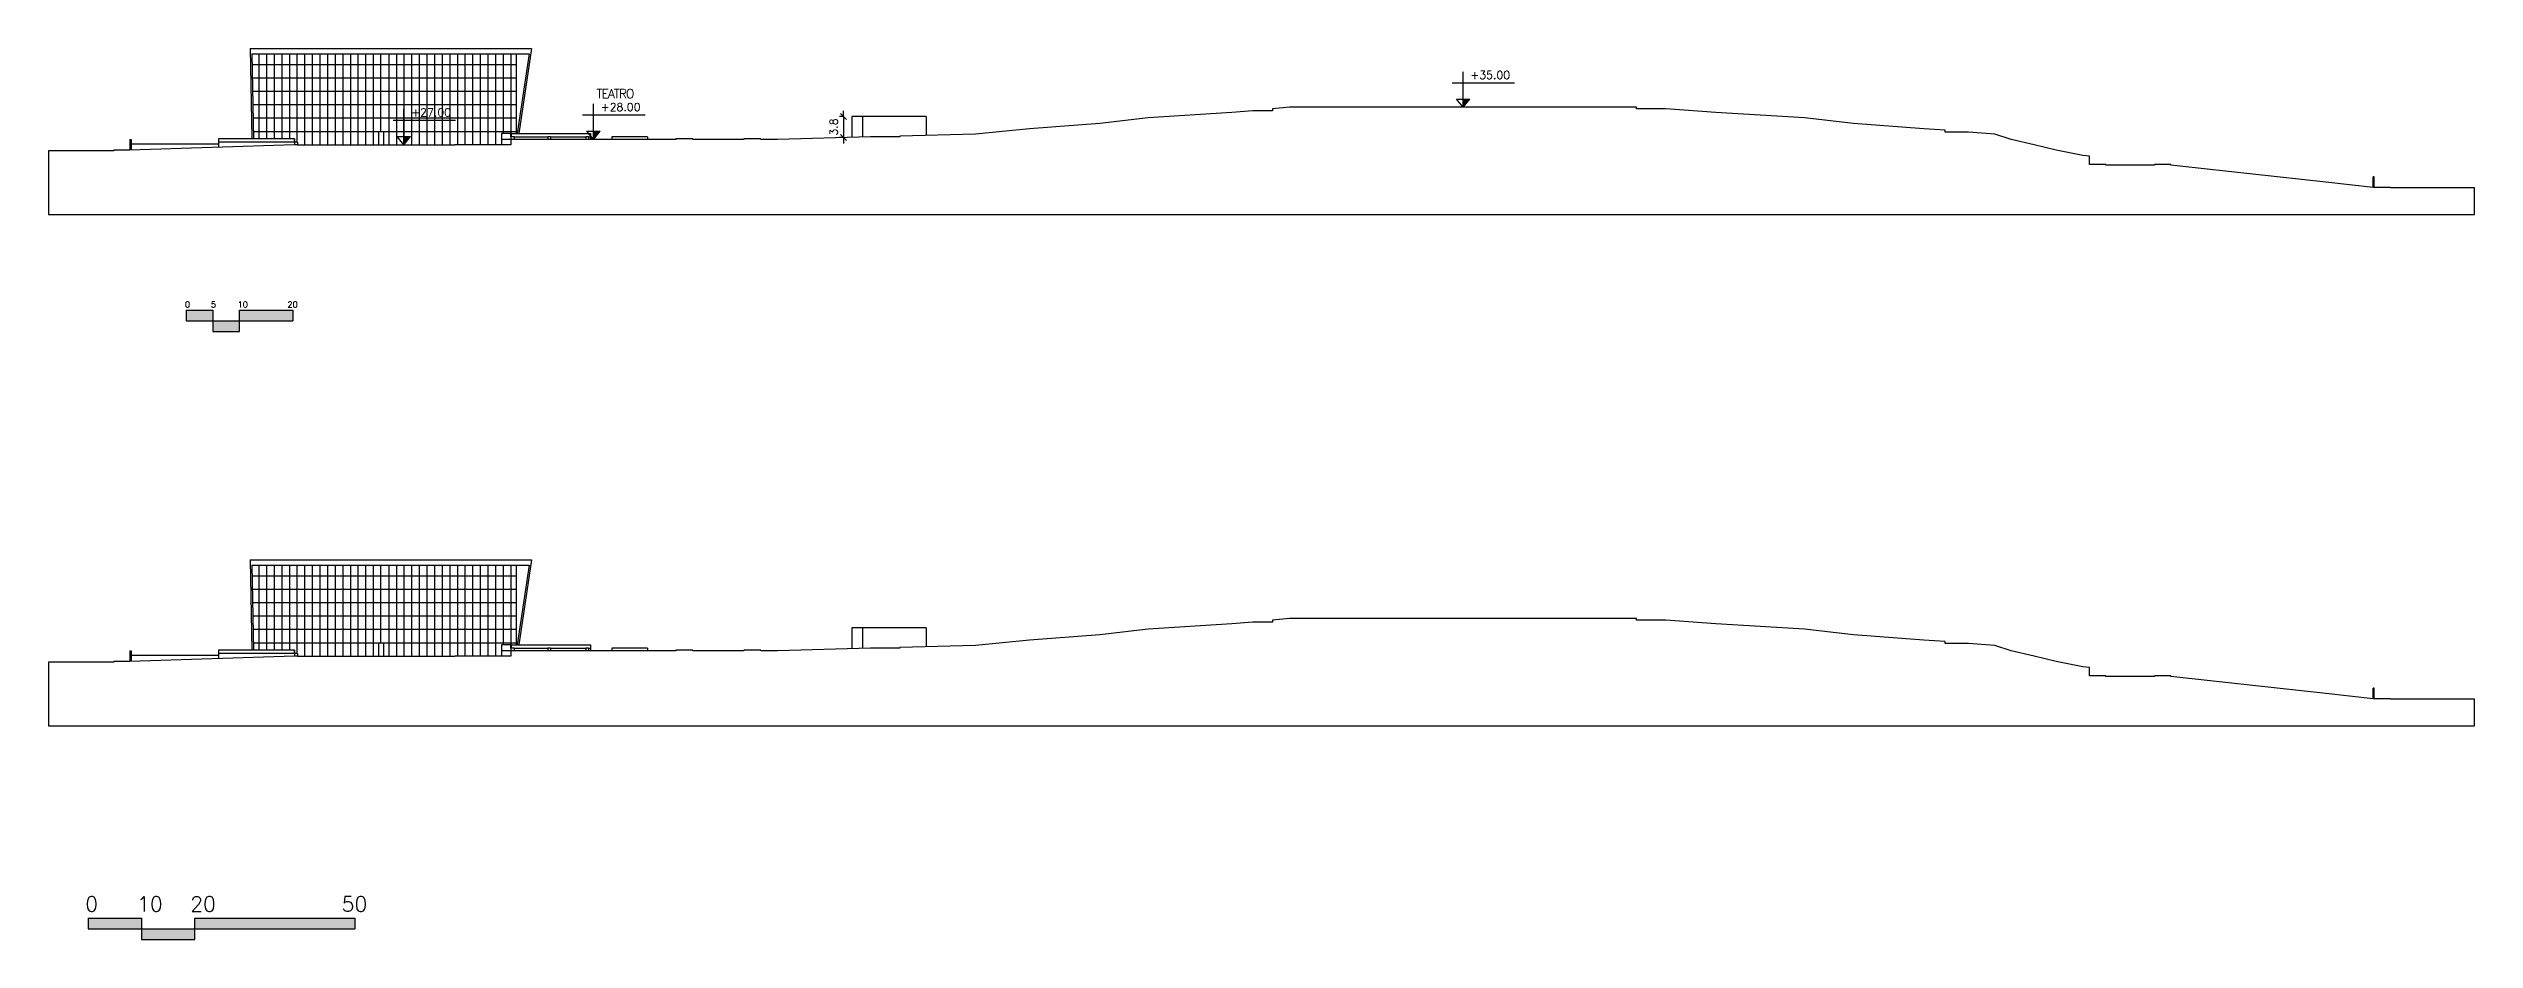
# Model space of a CAD drawing. Header units: millimetres. Extents: x 55520 to 96084, y -58491 to -49645.
# Drawn here: x 77312.2 to 77766.9, y -51292.6 to -51125.7 of the extents above; entities that cross this region are included whole.
import ezdxf
from ezdxf.enums import TextEntityAlignment as Align

# ---------------------------------------------------------------- set-up
doc = ezdxf.new("R2010")
doc.units = ezdxf.units.MM
doc.header["$PDMODE"] = 35
for name, color, linetype in [('05_Mobiliário', 1, 'Continuous'), ('Alvenaria Corte', 30, 'Continuous'), ('Alvenaria Vista', 40, 'Continuous'), ('ARQ-COTAS', 1, 'Continuous'), ('ARQ-SÍMBOLOS', 2, 'Continuous'), ('ARQ-TEXTO2', 2, 'Continuous'), ('Cinza', 9, 'Continuous'), ('Linha Fina', 100, 'Continuous'), ('Pilares', 181, 'Continuous'), ('Piso_Novo', 5, 'Continuous'), ('VPORTS', 7, 'Continuous')]:
    doc.layers.add(name, color=color, linetype=linetype)
doc.styles.add('ROMANS', font='romans.shx')
doc.styles.add('Romans_Anot', font='romans.shx')
doc.dimstyles.new('Escala 1-750', dxfattribs={"dimscale": 7.5, "dimtxt": 0.2, "dimasz": 0.15, "dimexe": 0.1, "dimexo": 0.2, "dimgap": 0.15, "dimtad": 1, "dimzin": 4, "dimdsep": 46, "dimtxsty": 'Romans_Anot', "dimblk": 'OBLIQUE', "dimcen": 0.25, "dimclrd": 256, "dimclre": 256, "dimclrt": 2, "dimadec": 0, "dimazin": 0, "dimtfac": 1, "dimtix": 1, "dimtmove": 2, "dimatfit": 3, "dimfxl": 1, "dimtfillclr": 256, "dimlwd": -1, "dimlwe": -1, "dimarcsym": 0})

# ---------------------------------------------------------------- blocks, each defined once
blk = doc.blocks.new('Escala')
at = {"layer": 'Linha Fina'}
h = blk.add_hatch(color=256, dxfattribs=at)
h.dxf.hatch_style = 1
h.paths.add_polyline_path([(40663.48, -39178.74), (40663.48, -39180.74), (40673.48, -39180.74), (40673.48, -39178.74)])
h.paths.add_polyline_path([(40663.48, -39182.74), (40663.48, -39180.74), (40658.48, -39180.74), (40658.48, -39182.74)])
h.paths.add_polyline_path([(40658.48, -39180.74), (40658.48, -39178.74), (40653.48, -39178.74), (40653.48, -39180.74)])
for p, q in [((40653.48, -39178.74), (40658.48, -39178.74)), ((40653.48, -39178.74), (40653.48, -39180.74)), ((40653.48, -39180.74), (40673.48, -39180.74)), ((40658.48, -39178.74), (40658.48, -39180.74)), ((40658.48, -39180.74), (40658.48, -39182.74)), ((40663.48, -39180.74), (40663.48, -39178.74)), ((40663.48, -39178.74), (40673.48, -39178.74)), ((40663.48, -39182.74), (40663.48, -39180.74)), ((40673.48, -39178.74), (40673.48, -39180.74)), ((40658.48, -39182.74), (40663.48, -39182.74))]:
    blk.add_line(p, q, dxfattribs=at)
at = {"layer": 'ARQ-TEXTO2', "attachment_point": 1, "style": 'ROMANS'}
for s, insert, char_height in [('0', (40653.28, -39177.13), 1.12), ('5', (40658.15, -39177.13), 1.12), ('10', (40663.14, -39177.13), 1.125), ('20', (40672.49, -39177.13), 1.125)]:
    blk.add_mtext(s, dxfattribs=dict(at, insert=insert, char_height=char_height))
blk = doc.blocks.new('Nível_Fachada')
at = {"layer": 'ARQ-SÍMBOLOS'}
h = blk.add_hatch(color=1, dxfattribs=at)
h.dxf.hatch_style = 1
h.paths.add_polyline_path([(0.167, 0.202), (0, 0.202), (0, 0)])
at = {"layer": 'ARQ-SÍMBOLOS', "color": 1}
for p, q in [((-0.271, 0.613), (1.29, 0.613)), ((0, 0), (0, 0.884)), ((-0.167, 0.202), (0.167, 0.202)), ((0, 0), (-0.167, 0.202)), ((0, 0), (0.167, 0.202))]:
    blk.add_line(p, q, dxfattribs=at)
at = {"layer": 'ARQ-TEXTO2', "style": 'ROMANS'}
blk.add_attdef('NIVEL-ACABADO', text='', height=0.2, dxfattribs=at).set_placement((0.182, 0.647), align=Align.BOTTOM_LEFT)
blk = doc.blocks.new('_Oblique')
at = {"color": 0, "linetype": 'ByBlock', "lineweight": -2}
blk.add_line((-0.5, -0.5), (0.5, 0.5), dxfattribs=at)
blk = doc.blocks.new('*D30')
at = {"layer": 'ARQ-COTAS', "transparency": 16777216}
for p, q in [((77461.24, -51138.48), (77460.48, -51138.48)), ((77461.23, -51138.48), (77461.23, -51137.36)), ((77461.23, -51138.48), (77461.23, -51142.36)), ((77461.24, -51142.36), (77460.48, -51142.36)), ((77461.23, -51142.36), (77461.23, -51143.48))]:
    blk.add_line(p, q, dxfattribs=at)
at = {"layer": 'Defpoints', "color": 0, "transparency": 16777216}
for p in [(77462.74, -51138.48), (77461.23, -51142.36), (77462.74, -51142.36)]:
    blk.add_point(p, dxfattribs=at)
at = {"layer": 'ARQ-COTAS', "transparency": 16777216, "xscale": 1.125, "yscale": 1.125, "zscale": 1.125}
for p, rotation in [((77461.23, -51138.48), 270), ((77461.23, -51142.36), 90)]:
    blk.add_blockref('_Oblique', p, dxfattribs=dict(at, rotation=rotation))
at = {"layer": 'ARQ-COTAS', "color": 2, "transparency": 16777216, "insert": (77459.36, -51140.42), "char_height": 1.5, "attachment_point": 5, "rotation": 90, "style": 'Romans_Anot'}
blk.add_mtext('3.8', dxfattribs=at)

msp = doc.modelspace()

# ---------------------------------------------------------------- hatches: boundary and pattern name
at = {"layer": 'Linha Fina'}
h = msp.add_hatch(color=256, dxfattribs=at)
h.dxf.hatch_style = 1
h.paths.add_polyline_path([(77369.6, -51288.575), (77339.6, -51288.575), (77339.6, -51290.575), (77369.6, -51290.575)])
h.paths.add_polyline_path([(77339.6, -51292.575), (77339.6, -51290.575), (77329.6, -51290.575), (77329.6, -51292.575)])
h.paths.add_polyline_path([(77329.6, -51290.575), (77329.6, -51288.575), (77319.6, -51288.575), (77319.6, -51290.575)])

# ---------------------------------------------------------------- linework, layer by layer
at = {"layer": '05_Mobiliário'}
for p, q in [((77349.994, -51125.732), (77350.3, -51142.632)), ((77349.994, -51125.732), (77402.727, -51125.732)), ((77350.312, -51126.732), (77350.6, -51142.632)), ((77350.312, -51126.732), (77402.273, -51126.732)), ((77402.273, -51126.732), (77400.031, -51141.632)), ((77402.727, -51125.732), (77400.335, -51141.632)), ((77344.065, -51142.632), (77344.065, -51144.203)), ((77358.274, -51142.632), (77344.065, -51142.632)), ((77358.274, -51143.232), (77344.065, -51143.232)), ((77397.097, -51141.632), (77397.097, -51143.732)), ((77398.868, -51141.632), (77397.097, -51141.632)), ((77398.868, -51142.732), (77397.097, -51142.732)), ((77406.267, -51142.232), (77412.914, -51142.232)), ((77417.751, -51142.232), (77417.751, -51142.732)), ((77424.45, -51142.232), (77424.45, -51142.732)), ((77349.994, -51221.496), (77350.3, -51238.396)), ((77349.994, -51221.496), (77402.727, -51221.496)), ((77350.312, -51222.496), (77350.6, -51238.396)), ((77350.312, -51222.496), (77402.273, -51222.496)), ((77402.273, -51222.496), (77400.031, -51237.396)), ((77402.727, -51221.496), (77400.335, -51237.396)), ((77344.065, -51238.396), (77344.065, -51239.967)), ((77358.274, -51238.396), (77344.065, -51238.396)), ((77358.274, -51238.996), (77344.065, -51238.996)), ((77397.097, -51237.396), (77397.097, -51239.496)), ((77398.868, -51237.396), (77397.097, -51237.396)), ((77398.868, -51238.496), (77397.097, -51238.496)), ((77406.267, -51237.996), (77412.914, -51237.996)), ((77417.751, -51237.996), (77417.751, -51238.496)), ((77424.45, -51237.996), (77424.45, -51238.496))]:
    msp.add_line(p, q, dxfattribs=at)
for points in [[(77424.45, -51142.232), (77417.751, -51142.232)], [(77424.45, -51237.996), (77417.751, -51237.996)]]:
    msp.add_lwpolyline(points, dxfattribs=at)
at = {"layer": 'Alvenaria Corte'}
for p, q in [((77327.459, -51142.753), (77327.459, -51144.753)), ((77327.459, -51142.753), (77327.659, -51142.753)), ((77327.659, -51142.753), (77327.659, -51144.746)), ((77358.885, -51143.232), (77358.274, -51143.232)), ((77358.274, -51143.232), (77358.274, -51143.732)), ((77358.885, -51143.232), (77358.885, -51143.732)), ((77399.479, -51142.232), (77398.868, -51142.232)), ((77398.868, -51142.232), (77398.868, -51142.732)), ((77399.479, -51142.232), (77399.479, -51142.732)), ((77405.771, -51142.232), (77405.771, -51142.732)), ((77406.267, -51142.232), (77405.771, -51142.232)), ((77406.267, -51142.232), (77406.267, -51142.732)), ((77412.914, -51142.232), (77412.914, -51142.732)), ((77413.41, -51142.232), (77412.914, -51142.232)), ((77413.41, -51142.232), (77413.41, -51142.732)), ((77748.124, -51149.732), (77747.924, -51149.732)), ((77747.924, -51151.732), (77747.924, -51149.732)), ((77748.124, -51151.732), (77748.124, -51149.732)), ((77327.459, -51238.517), (77327.459, -51240.517)), ((77327.459, -51238.517), (77327.659, -51238.517)), ((77327.659, -51238.517), (77327.659, -51240.51)), ((77358.885, -51238.996), (77358.274, -51238.996)), ((77358.274, -51238.996), (77358.274, -51239.496)), ((77358.885, -51238.996), (77358.885, -51239.496)), ((77399.479, -51237.996), (77398.868, -51237.996)), ((77398.868, -51237.996), (77398.868, -51238.496)), ((77399.479, -51237.996), (77399.479, -51238.496)), ((77405.771, -51237.996), (77405.771, -51238.496)), ((77406.267, -51237.996), (77405.771, -51237.996)), ((77406.267, -51237.996), (77406.267, -51238.496)), ((77412.914, -51237.996), (77412.914, -51238.496)), ((77413.41, -51237.996), (77412.914, -51237.996)), ((77413.41, -51237.996), (77413.41, -51238.496)), ((77748.124, -51245.496), (77747.924, -51245.496)), ((77747.924, -51247.496), (77747.924, -51245.496)), ((77748.124, -51247.496), (77748.124, -51245.496))]:
    msp.add_line(p, q, dxfattribs=at)
at = {"layer": 'Alvenaria Vista'}
for p, q in [((77462.744, -51138.482), (77462.744, -51142.358)), ((77476.668, -51138.482), (77462.744, -51138.482)), ((77464.779, -51138.482), (77464.779, -51142.303)), ((77476.668, -51138.482), (77476.668, -51141.982)), ((77462.744, -51234.246), (77462.744, -51238.122)), ((77476.668, -51234.246), (77462.744, -51234.246)), ((77464.779, -51234.246), (77464.779, -51238.067)), ((77476.668, -51234.246), (77476.668, -51237.746))]:
    msp.add_line(p, q, dxfattribs=at)
at = {"layer": 'Cinza'}
for p, q in [((77351.619, -51126.732), (77351.619, -51142.632)), ((77353.049, -51126.732), (77353.049, -51142.632)), ((77354.478, -51126.732), (77354.478, -51142.632)), ((77355.907, -51126.732), (77355.907, -51142.632)), ((77357.337, -51126.732), (77357.337, -51142.632)), ((77358.766, -51126.732), (77358.766, -51143.232)), ((77360.195, -51126.732), (77360.195, -51143.732)), ((77361.624, -51126.732), (77361.624, -51143.732)), ((77363.054, -51126.732), (77363.054, -51143.732)), ((77364.483, -51126.732), (77364.483, -51143.732)), ((77365.912, -51126.732), (77365.912, -51143.732)), ((77367.342, -51126.732), (77367.342, -51143.732)), ((77368.771, -51126.732), (77368.771, -51143.732)), ((77370.2, -51126.732), (77370.2, -51143.732)), ((77371.629, -51126.732), (77371.629, -51143.732)), ((77373.059, -51126.732), (77373.059, -51143.732)), ((77374.509, -51141.232), (77374.509, -51126.732)), ((77375.959, -51126.732), (77375.959, -51143.732)), ((77377.388, -51126.732), (77377.388, -51143.732)), ((77378.818, -51126.732), (77378.818, -51143.732)), ((77380.247, -51126.732), (77380.247, -51143.732)), ((77381.676, -51126.732), (77381.676, -51143.732)), ((77383.106, -51126.732), (77383.106, -51143.732)), ((77384.535, -51126.732), (77384.535, -51143.732)), ((77385.964, -51126.732), (77385.964, -51143.732)), ((77387.393, -51126.732), (77387.393, -51143.732)), ((77388.823, -51126.732), (77388.823, -51143.732)), ((77390.252, -51126.732), (77390.252, -51143.732)), ((77391.681, -51126.732), (77391.681, -51143.732)), ((77393.111, -51126.732), (77393.111, -51143.732)), ((77394.54, -51126.732), (77394.54, -51143.732)), ((77395.969, -51126.732), (77395.969, -51143.732)), ((77397.398, -51126.732), (77397.398, -51141.632)), ((77398.828, -51126.732), (77398.828, -51141.632)), ((77399.822, -51126.732), (77399.822, -51141.632)), ((77350.348, -51128.732), (77399.822, -51128.732)), ((77350.393, -51131.232), (77399.822, -51131.232)), ((77350.439, -51133.732), (77399.822, -51133.732)), ((77350.484, -51136.232), (77399.822, -51136.232)), ((77350.529, -51138.732), (77399.822, -51138.732)), ((77344.065, -51143.632), (77327.659, -51143.632)), ((77350.574, -51141.232), (77399.822, -51141.232)), ((77374.053, -51141.232), (77374.053, -51143.732)), ((77374.991, -51141.232), (77374.991, -51143.732)), ((77398.918, -51141.632), (77413.785, -51141.632)), ((77399.479, -51142.232), (77405.771, -51142.232)), ((77413.41, -51142.232), (77413.785, -51142.232)), ((77413.785, -51141.632), (77413.785, -51142.732)), ((77351.619, -51222.496), (77351.619, -51238.396)), ((77353.049, -51222.496), (77353.049, -51238.396)), ((77354.478, -51222.496), (77354.478, -51238.396)), ((77355.907, -51222.496), (77355.907, -51238.396)), ((77357.337, -51222.496), (77357.337, -51238.396)), ((77358.766, -51222.496), (77358.766, -51238.996)), ((77360.195, -51222.496), (77360.195, -51239.496)), ((77361.624, -51222.496), (77361.624, -51239.496)), ((77363.054, -51222.496), (77363.054, -51239.496)), ((77364.483, -51222.496), (77364.483, -51239.496)), ((77365.912, -51222.496), (77365.912, -51239.496)), ((77367.342, -51222.496), (77367.342, -51239.496)), ((77368.771, -51222.496), (77368.771, -51239.496)), ((77370.2, -51222.496), (77370.2, -51239.496)), ((77371.629, -51222.496), (77371.629, -51239.496)), ((77373.059, -51222.496), (77373.059, -51239.496)), ((77374.509, -51236.996), (77374.509, -51222.496)), ((77375.959, -51222.496), (77375.959, -51239.496)), ((77377.388, -51222.496), (77377.388, -51239.496)), ((77378.818, -51222.496), (77378.818, -51239.496)), ((77380.247, -51222.496), (77380.247, -51239.496)), ((77381.676, -51222.496), (77381.676, -51239.496)), ((77383.106, -51222.496), (77383.106, -51239.496)), ((77384.535, -51222.496), (77384.535, -51239.496)), ((77385.964, -51222.496), (77385.964, -51239.496)), ((77387.393, -51222.496), (77387.393, -51239.496)), ((77388.823, -51222.496), (77388.823, -51239.496)), ((77390.252, -51222.496), (77390.252, -51239.496)), ((77391.681, -51222.496), (77391.681, -51239.496)), ((77393.111, -51222.496), (77393.111, -51239.496)), ((77394.54, -51222.496), (77394.54, -51239.496)), ((77395.969, -51222.496), (77395.969, -51239.496)), ((77397.398, -51222.496), (77397.398, -51237.396)), ((77398.828, -51222.496), (77398.828, -51237.396)), ((77399.822, -51222.496), (77399.822, -51237.396)), ((77350.348, -51224.496), (77399.822, -51224.496)), ((77350.393, -51226.996), (77399.822, -51226.996)), ((77350.439, -51229.496), (77399.822, -51229.496)), ((77350.484, -51231.996), (77399.822, -51231.996)), ((77350.529, -51234.496), (77399.822, -51234.496)), ((77344.065, -51239.396), (77327.659, -51239.396)), ((77350.574, -51236.996), (77399.822, -51236.996)), ((77374.053, -51236.996), (77374.053, -51239.496)), ((77374.991, -51236.996), (77374.991, -51239.496)), ((77398.918, -51237.396), (77413.785, -51237.396)), ((77399.479, -51237.996), (77405.771, -51237.996)), ((77413.41, -51237.996), (77413.785, -51237.996)), ((77413.785, -51237.396), (77413.785, -51238.496))]:
    msp.add_line(p, q, dxfattribs=at)
at = {"layer": 'Linha Fina'}
for p, q in [((77358.274, -51143.232), (77358.274, -51142.632)), ((77358.274, -51142.632), (77358.324, -51142.632)), ((77358.324, -51142.632), (77358.324, -51143.232)), ((77398.868, -51142.232), (77398.868, -51141.632)), ((77398.868, -51141.632), (77398.918, -51141.632)), ((77398.918, -51141.632), (77398.918, -51142.232)), ((77358.274, -51238.996), (77358.274, -51238.396)), ((77358.274, -51238.396), (77358.324, -51238.396)), ((77358.324, -51238.396), (77358.324, -51238.996)), ((77398.868, -51237.996), (77398.868, -51237.396)), ((77398.868, -51237.396), (77398.918, -51237.396)), ((77398.918, -51237.396), (77398.918, -51237.996)), ((77319.6, -51288.575), (77329.6, -51288.575)), ((77319.6, -51288.575), (77319.6, -51290.575)), ((77319.6, -51290.575), (77369.6, -51290.575)), ((77329.6, -51288.575), (77329.6, -51290.575)), ((77329.6, -51290.575), (77329.6, -51292.575)), ((77339.6, -51290.575), (77339.6, -51288.575)), ((77339.6, -51288.575), (77369.6, -51288.575)), ((77339.6, -51292.575), (77339.6, -51290.575)), ((77369.6, -51288.575), (77369.6, -51290.575)), ((77329.6, -51292.575), (77339.6, -51292.575))]:
    msp.add_line(p, q, dxfattribs=at)
at = {"layer": 'Pilares'}
for p, q in [((77751.16, -51151.732), (77747.924, -51151.732)), ((77751.16, -51247.496), (77747.924, -51247.496))]:
    msp.add_line(p, q, dxfattribs=at)
for points in [[(77747.924, -51151.732), (77739.018, -51150.732), (77729.911, -51149.732), (77720.805, -51148.732), (77711.699, -51147.732), (77709.958, -51147.554), (77709.958, -51147.454), (77706.917, -51147.454), (77706.917, -51147.554), (77697.793, -51147.554), (77697.793, -51147.454), (77694.751, -51147.454), (77694.751, -51145.882), (77693.485, -51145.732), (77688.479, -51144.732), (77684.379, -51143.732), (77680.044, -51142.732), (77677.004, -51141.732), (77672.065, -51141.361), (77667.677, -51141.361), (77667.677, -51141.03), (77663.722, -51140.732), (77650.492, -51139.732), (77641.334, -51138.732), (77624.718, -51137.732), (77615.32, -51137.004), (77609.853, -51137.004), (77609.853, -51136.732), (77544.793, -51136.732), (77541.615, -51137.026), (77541.615, -51137.369), (77537.894, -51137.369), (77533.957, -51137.732), (77518.33, -51138.732), (77509.224, -51139.732), (77496.069, -51140.732), (77485.95, -51141.732), (77471.766, -51142.115), (77471.766, -51142.264), (77466.236, -51142.264), (77448.844, -51142.732), (77445.704, -51142.732), (77445.704, -51142.632), (77442.531, -51142.632), (77442.531, -51142.732), (77432.977, -51142.732), (77432.977, -51142.632), (77429.795, -51142.632), (77429.795, -51142.732), (77398.868, -51142.732), (77398.868, -51143.732), (77388.347, -51143.732), (77388.347, -51143.832), (77358.885, -51143.832), (77358.885, -51143.732), (77358.274, -51143.732), (77327.459, -51144.753), (77324.453, -51144.753), (77324.453, -51144.853), (77312.194, -51144.853), (77312.194, -51156.832), (77766.901, -51156.832), (77766.901, -51151.832), (77751.16, -51151.832), (77751.16, -51151.732)], [(77747.924, -51247.496), (77739.018, -51246.496), (77729.911, -51245.496), (77720.805, -51244.496), (77711.699, -51243.496), (77709.958, -51243.318), (77709.958, -51243.218), (77706.917, -51243.218), (77706.917, -51243.318), (77697.793, -51243.318), (77697.793, -51243.218), (77694.751, -51243.218), (77694.751, -51241.646), (77693.485, -51241.496), (77688.479, -51240.496), (77684.379, -51239.496), (77680.044, -51238.496), (77677.004, -51237.496), (77672.065, -51237.124), (77667.677, -51237.124), (77667.677, -51236.794), (77663.722, -51236.496), (77650.492, -51235.496), (77641.334, -51234.496), (77624.718, -51233.496), (77615.32, -51232.768), (77609.853, -51232.768), (77609.853, -51232.496), (77544.793, -51232.496), (77541.615, -51232.789), (77541.615, -51233.133), (77537.894, -51233.133), (77533.957, -51233.496), (77518.33, -51234.496), (77509.224, -51235.496), (77496.069, -51236.496), (77485.95, -51237.496), (77471.766, -51237.879), (77471.766, -51238.028), (77466.236, -51238.028), (77448.844, -51238.496), (77445.704, -51238.496), (77445.704, -51238.396), (77442.531, -51238.396), (77442.531, -51238.496), (77432.977, -51238.496), (77432.977, -51238.396), (77429.795, -51238.396), (77429.795, -51238.496), (77398.868, -51238.496), (77398.868, -51239.496), (77388.347, -51239.496), (77388.347, -51239.596), (77358.885, -51239.596), (77358.885, -51239.496), (77358.274, -51239.496), (77327.459, -51240.517), (77324.453, -51240.517), (77324.453, -51240.617), (77312.194, -51240.617), (77312.194, -51252.596), (77766.901, -51252.596), (77766.901, -51247.596), (77751.16, -51247.596), (77751.16, -51247.496)]]:
    msp.add_lwpolyline(points, dxfattribs=at)
at = {"layer": 'Piso_Novo'}
for p, q in [((77350.294, -51125.727), (77350.294, -51125.732)), ((77350.294, -51221.491), (77350.294, -51221.496))]:
    msp.add_line(p, q, dxfattribs=at)

# ---------------------------------------------------------------- block references
at = {"layer": 'ARQ-SÍMBOLOS', "xscale": 7.5, "yscale": 7.5, "zscale": 7.5}
for p, values in [((77577.323, -51136.732), {'NIVEL-ACABADO': '+35.00 '}), ((77414.331, -51142.732), {'NIVEL-ACABADO': '+28.00 '}), ((77378.818, -51143.732), {'NIVEL-ACABADO': '+27.00 '})]:
    msp.add_blockref('Nível_Fachada', p, dxfattribs=at).add_auto_attribs(values)
at = {"layer": 'VPORTS'}
msp.add_blockref('Escala', (36684.487, -11995.967), dxfattribs=at)

# ---------------------------------------------------------------- texts
at = {"layer": 'ARQ-TEXTO2', "attachment_point": 1, "style": 'ROMANS'}
for s, insert, char_height, width in [('\\pi3.3207;{\\T0.85;TEATRO}', (77411.573, -51133.328), 1.68413, 14.22), ('50', (77367.118, -51284.545), 2.8125, 13.16064)]:
    msp.add_mtext(s, dxfattribs=dict(at, insert=insert, char_height=char_height, width=width))
for s, insert, char_height in [('0', (77319.09, -51284.545), 2.812), ('10', (77328.776, -51284.545), 2.8125), ('20', (77338.749, -51284.545), 2.8125)]:
    msp.add_mtext(s, dxfattribs=dict(at, insert=insert, char_height=char_height))

# ---------------------------------------------------------------- dimensions: what is measured, and where the dimension line sits
at = {"layer": 'ARQ-COTAS'}
dim = msp.add_linear_dim(base=(77461.233, -51142.358), p1=(77462.744, -51138.482), p2=(77462.744, -51142.358), angle=90, text='3.8', dimstyle='Escala 1-750', dxfattribs=at)
dim.commit()
dim.dimension.update_dxf_attribs({"geometry": '*D30', "text_midpoint": (77459.358, -51140.42)})

doc.saveas('drawing.dxf')
